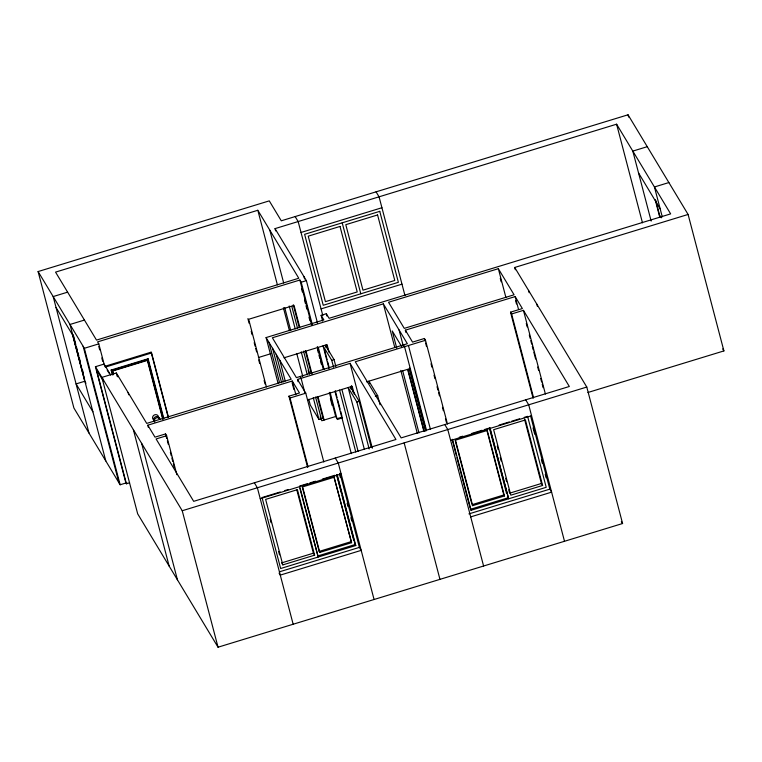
<?xml version="1.0" encoding="UTF-8"?>
<svg xmlns="http://www.w3.org/2000/svg" width="762" height="762" viewBox="0 0 762 762"><rect width="100%" height="100%" fill="white"/><g stroke="black" fill="none" stroke-linecap="round" stroke-linejoin="round"><path stroke-width="1.14" d="M111.128 370.056L112.69 370.999L147.371 360.397L148.114 358.75L111.128 370.056L112.338 374.666M126.816 482.727L120.148 484.765L73.904 408.022L38.1 271.558L269.272 200.873L281.283 220.809L628.04 114.795L688.096 214.455L723.9 350.92L587.912 392.497M257.823 210.274L55.55 272.12L96.507 340.09L298.78 278.244L257.823 210.274L277.387 284.817M275.644 230.915L275.044 228.619L616.601 124.196L670.646 213.884L329.089 318.316L326.327 313.725L321.126 315.316L322.631 321.05M67.618 292.151L53.178 296.57L88.973 433.045M301.019 232.467L381.933 207.731M647.262 146.685L632.812 151.105L651.167 221.085M84.439 320.059L69.99 324.469L105.794 460.943M312.315 324.66L301.19 282.235L299.866 280.035L97.593 341.881L98.793 343.872L104.508 365.665M38.1 271.558L84.344 348.291L98.793 343.872M301.19 282.235L306.391 280.645L317.516 323.069M668.884 182.556L654.434 186.976L662.264 216.837M129.588 482.822L126.406 483.794L125.92 482.994L95.421 366.722L104.089 364.074L110.738 375.114M151.59 352.968L151.114 352.168L104.88 366.312L105.356 367.103L151.59 352.968L168.44 417.166M321.069 308.896L401.984 284.159M85.954 383.257L84.753 381.257L76.086 383.915L92.907 411.813M688.096 214.455L514.721 267.462L586.788 387.048L622.583 523.523L218.037 647.205L137.684 513.864L101.879 377.39L116.329 372.97L146.714 423.405L291.198 379.228L266.09 337.576L323.888 319.907L321.126 315.316M383.343 303.848L272.377 337.776L296.399 377.638L407.365 343.71L383.343 303.848L394.773 347.424M498.348 268.691L388.544 302.257L404.279 328.374L514.083 294.799L498.348 268.691L505.873 297.361M258.404 357.521L270.901 353.701M283.988 357.816L327.089 344.634L329.194 352.663M405.955 332.461L405.355 330.165L515.16 296.589L522.37 308.553L510.521 312.172L533.086 398.183M329.051 368.798L323.04 345.872L331.746 360.321L334.061 359.616L335.861 366.493M447.456 424.015L425.491 340.29L424.405 338.499L412.566 342.119L405.355 330.165M148.4 427.492L147.799 425.196L292.275 381.019L299.485 392.982L288.941 396.202L307.591 467.306M298.085 381.724L297.475 379.428L350.072 363.35L395.954 439.493L193.681 501.339L156.086 438.95L166.63 435.721L176.86 474.716M425.491 340.29L355.273 361.76L401.155 437.902L569.328 386.486L523.446 310.344L511.607 313.963L510.521 312.172M166.63 435.721L165.544 433.93L155 437.159L147.799 425.196M288.941 396.202L290.017 398.002L305.772 393.182L323.821 461.991M307.953 399.821L352.187 386.296L354.292 394.316M366.636 381.876L410.27 368.532M364.379 449.437L348.139 387.534L356.854 401.984L359.159 401.269L371.189 447.132M375.342 396.326L377.657 395.621L380.057 404.793M308.772 399.307L310.277 405.041L318.983 419.491L323.031 418.252L324.107 420.043L318.097 397.116M330.07 392.325L336.985 418.7L342.195 417.109L342.548 417.709L337.471 419.5L335.671 416.509L321.802 420.748L320.135 416.852M101.879 377.39L182.232 510.74L586.788 387.048M280.245 491.976L262.033 497.538L280.645 568.509L355.778 545.535L337.166 474.574M284.798 490.576L288.217 489.537M307.562 483.622L299.599 486.051L318.211 557.022L299.895 488.49M309.839 482.927L315.535 481.184M322.364 479.098L334.889 475.269M459.286 437.236L462.705 436.188M471.811 433.407L482.06 430.273M484.337 429.577L490.023 427.834L508.645 498.796L489.728 427.987M499.129 425.053L509.378 421.919M511.654 421.224L519.617 418.786M524.18 417.395L527.59 416.347L546.211 487.318L471.078 510.283L470.478 509.292L508.044 497.805M260.223 498.681L341.138 473.945M450.656 440.465L531.562 415.728M334.385 477.183L302.6 486.908L319.783 552.412L351.577 542.696L333.785 476.193L351.577 542.696M314.611 555.174L313.411 553.183L281.616 562.899L282.826 564.89L314.611 555.174L297.418 489.671L265.633 499.386L282.826 564.89M302.304 487.061L319.183 551.412L350.968 541.696M504.434 495.957L503.834 494.957L472.049 504.682L472.65 505.673L504.434 495.957L487.251 430.454L455.466 440.169L472.65 505.673M542.601 485.47L525.418 419.957L493.633 429.682L510.816 495.186L542.601 485.47L541.401 483.479L509.616 493.195L508.711 489.747M317.611 556.022L355.178 544.535L336.861 474.716M279.597 571.776L359.388 547.383L361.188 550.374L280.273 575.11L279.073 573.11M468.906 513.893L549.812 489.156L551.612 492.147L470.706 516.884M638.537 172.936L660.159 208.817M722.7 348.929L723.9 350.92M621.363 521.503L622.583 523.523M525.694 399.821L528.704 404.812L564.499 541.277M376.066 191.834L379.066 196.815L404.974 295.58M403.46 344.91L404.546 346.7L426.51 430.435M401.65 346.567L392.22 330.918L396.735 348.11M444.789 424.558L447.789 429.549L483.594 566.014M295.151 216.57L298.161 221.552L322.831 315.592M377.657 395.621L368.951 381.171L369.551 383.457M275.044 228.619L306.391 280.645M334.061 359.616L325.355 345.167L325.955 347.462M359.159 401.269L350.453 386.82L351.053 389.115M308.058 370.684L309.858 373.685M300.009 376.533L301.095 378.323L305.01 393.268M297.475 379.428L305.772 393.182M335.27 458.048L338.271 463.029L374.075 599.504M354.578 543.544L355.778 545.535M319.183 551.412L319.783 552.412M254.356 482.784L257.365 487.766L293.16 624.24M147.371 360.397L162.792 419.462M112.69 370.999L113.586 374.418M107.185 370.132L109.014 373.161M95.421 366.722L103.28 379.771M103.222 380.905L96.469 369.703L126.406 483.794M56.036 307.486L72.857 335.394M661.283 217.818L659.473 214.808L655.701 200.225M628.04 114.795L628.64 117.091M616.601 124.196L642.471 222.818M536.819 304.133L537.42 306.429M528.533 290.379L529.133 292.675M514.721 267.462L515.322 269.758M523.446 310.344L545.411 394.059M526.285 323.459L527.18 326.898M529.285 334.928L530.19 338.366M530.79 340.662L531.695 344.1M532.295 346.396L533.2 349.834M533.8 352.13L535.61 359.007M537.715 367.036L538.62 370.484M540.725 378.504L541.62 381.952M542.23 384.238L543.125 387.687M515.16 296.589L518.474 309.21M515.588 300.533L516.493 303.971M511.607 313.963L533.562 397.688M500.272 278.359L501.177 281.807M530.666 416.157L549.812 489.156M533.048 427.853L534.724 434.226M541.43 459.791L542.325 463.21M545.259 474.364L546.154 477.812M524.513 419.119L541.401 483.479M497.253 446.075L498.158 449.523M500.272 457.571L501.177 461.01M505.692 478.25L506.597 481.698M489.728 429.273L506.539 493.376M486.956 430.606L503.834 494.957M455.162 440.322L471.745 503.53M452.457 439.322L471.078 510.283M452.161 439.464L456.362 455.495M456.962 457.781L470.173 508.14M424.405 338.499L425.015 340.795M425.615 343.091L426.52 346.529M431.025 363.731L431.93 367.17M434.035 375.199L434.94 378.638M437.045 386.667L437.95 390.106M438.55 392.401L439.455 395.84M442.465 407.308L443.36 410.747M445.475 418.776L446.37 422.215M408.442 345.51L430.406 429.225M409.489 367.884L426.034 430.94M399.069 329.965L403.288 346.015M409.299 368.951L425.548 430.882M408.251 370.599L424.186 431.349M407.66 369.494L423.901 431.397M402.746 371.037L418.986 432.94M400.793 370.37L417.338 433.445M404.155 442.884L439.96 579.358M342.195 222.828L360.807 293.799M350.072 363.35L372.332 448.218M356.854 401.984L369.179 448.98M351.406 385.648L353.216 392.525M326.327 313.725L326.927 316.02M341.881 389.42L358.121 451.323M331.746 360.321L333.556 367.198M339.566 390.125L355.806 452.028M326.603 345.138L327.812 349.72M324.745 350.596L327.146 359.769M327.746 362.064L328.955 366.655M335.27 390.735L337.08 397.621M337.68 399.907L340.081 409.089M340.69 411.375L341.89 415.966M335.07 391.725L351.311 453.628M303.99 276.654L304.59 278.949M318.335 347.596L324.05 369.389M299.866 280.035L311.601 324.764M317.316 346.558L323.336 369.494M329.346 392.43L335.671 416.509M301.495 288.569L302.39 292.008M304.505 300.038L305.4 303.476M306.01 305.772L306.905 309.21M309.01 317.24L309.915 320.678M317.44 349.348L318.345 352.787M318.945 355.082L319.85 358.521M320.45 360.817L321.345 364.255M330.375 398.659L332.184 405.546M339.938 473.24L359.388 547.383M339.481 474.097L340.385 477.545M347.11 503.187L348.005 506.606M350.911 517.684L351.815 521.122M299.752 327.193L294.037 305.41L248.669 319.278L266.414 386.915M306.067 351.263L312.077 374.19M293.256 304.762L299.266 327.689M305.286 350.615L311.296 373.542M317.316 396.469L323.031 418.252M336.566 474.869L341.366 493.176M341.967 495.471L353.673 540.106M291.817 306.438L297.532 328.222M303.552 351.149L309.562 374.075M315.582 397.002L321.297 418.776M269.834 230.21L283.674 282.959M289.208 306L295.227 328.927M301.238 351.853L307.257 374.78M313.268 397.707L318.983 419.491M284.712 307.6L290.722 330.527M296.742 353.454L302.752 376.38M283.397 307.753L289.417 330.689M292.275 381.019L295.885 394.783M292.103 382.667L293.903 389.553M290.017 398.002L308.067 466.811M279.787 360.293L285.198 380.933M276.187 354.311L283.407 381.838M272.577 348.339L281.607 382.743M268.976 342.357L279.511 382.495M266.09 337.576L278.13 383.448M296.828 489.976L313.411 553.183M247.888 318.63L249.088 323.212M251.193 331.241L252.098 334.68M254.203 342.7L255.108 346.148M255.708 348.434L256.613 351.873M258.718 359.902L259.613 363.341M264.128 380.533L265.033 383.972M270.167 519.227L271.072 522.675M278.606 551.402L279.511 554.85M151.114 352.168L168.259 417.519M148.114 358.75L163.82 418.605M163.411 418.767L147.828 359.378L111.728 370.418L112.928 374.99M162.897 418.414L147.561 359.902L112.262 370.732L113.186 374.19M165.544 433.93L166.754 438.521M167.354 440.807L168.259 444.256M170.364 452.276L171.269 455.724M171.869 458.01L172.774 461.458M173.374 463.744L174.269 467.192M182.232 510.74L218.037 647.205M141.637 443.37L177.441 579.834M128.102 392.506L128.702 394.802M133.35 429.616L169.145 566.09M117.291 374.571L117.891 376.866M116.329 372.97L117.224 376.418M98.793 346.472L99.698 349.91M101.803 357.94L102.708 361.378M84.344 348.291L120.148 484.765M83.144 346.3L118.948 482.775M73.371 335.27L75.781 344.462M76.381 346.767L77.286 350.215M77.895 352.511L78.8 355.959M79.4 358.254L80.305 361.702M82.41 369.751L83.315 373.199M72.933 334.889L84.639 379.524M72.19 333.356L84.753 381.257M655.244 199.806L659.635 216.779M154.01 420.062A3.038 2.81 -31.1 0 1 152.876 416.423A3.038 2.81 -31.1 0 1 156.62 414.766A3.038 2.81 -31.1 0 1 158.41 418.109M154.743 422.053A3.038 2.81 -31.1 0 1 156.267 417.9A3.038 2.81 -31.1 0 1 160.239 419.614M154.524 421.481A3.038 2.81 -31.1 0 1 155.229 416.947A3.038 2.81 -31.1 0 1 159.553 418.471M379.762 211.341L304.629 234.315L323.24 305.276L398.374 282.311L379.762 211.341M340.014 226.438L308.229 236.163L325.422 301.666L357.207 291.951L340.014 226.438M377.581 214.96L345.796 224.676L362.979 290.179L394.773 280.464L377.581 214.96"/></g></svg>
